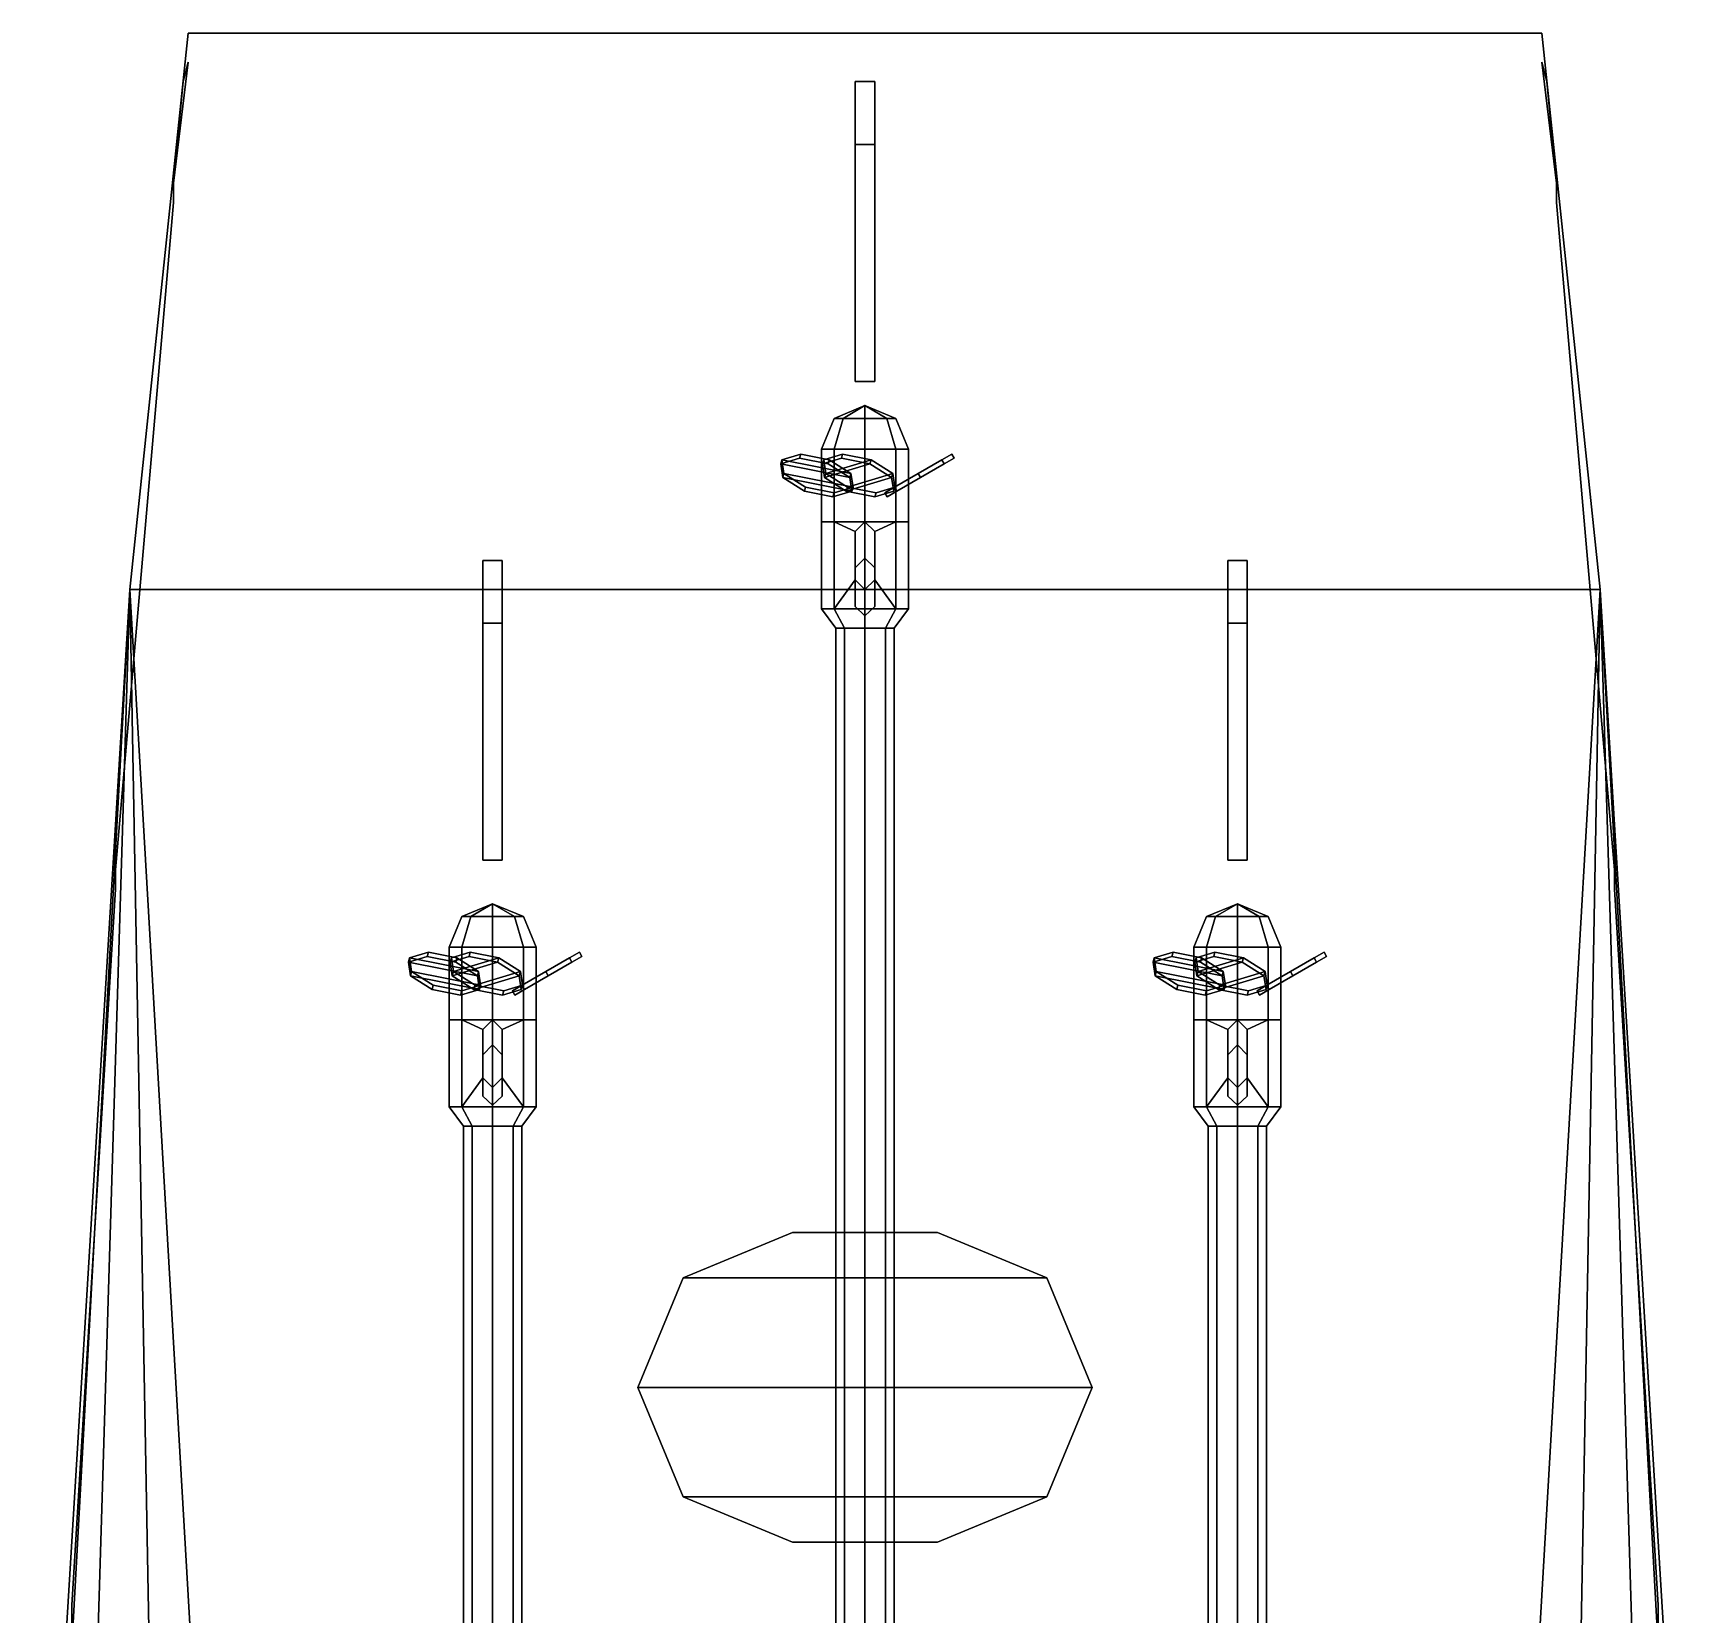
# Model space of a CAD drawing. Header units: millimetres. Extents: x -12 to 2, y -32 to 13.
# Drawn here: x -1.72 to 1.72, y 9.72 to 12.99 of the extents above; entities that cross this region are included whole.
import ezdxf

# ---------------------------------------------------------------- set-up
doc = ezdxf.new("R2010")
doc.units = ezdxf.units.MM
for name, color, linetype in [('prop', 1, 'Continuous'), ('railings', 6, 'Continuous'), ('underwater', 1, 'Continuous')]:
    doc.layers.add(name, color=color, linetype=linetype)

msp = doc.modelspace()

# ---------------------------------------------------------------- linework, layer by layer
for points in [[(-1.4, 12.99), (-1.52, 11.84), (-1.52, 11.84, 0.56), (-1.4, 12.99, 0.51)], [(-1.4, 12.99, 0.51), (-1.52, 11.84, 0.56), (1.52, 11.84, 0.56), (1.4, 12.99, 0.51)], [(-1.4, 12.99, 0.51), (1.4, 12.99, 0.51), (1.4, 12.99), (-1.4, 12.99)], [(1.4, 12.99, 0.51), (1.52, 11.84, 0.56), (1.52, 11.84), (1.4, 12.99)], [(0.02, 12.89, -0.36), (0.02, 12.89, -0.63), (-0.02, 12.89, -0.63), (-0.02, 12.89, -0.36)], [(-0.02, 12.89, -0.36), (-0.02, 12.89, -0.63), (-0.02, 12.76, -0.72), (-0.02, 12.76, -0.27)], [(-0.02, 12.76, -0.72), (-0.02, 12.89, -0.63), (0.02, 12.89, -0.63), (0.02, 12.76, -0.72)], [(0.02, 12.76, -0.27), (0.02, 12.89, -0.36), (-0.02, 12.89, -0.36), (-0.02, 12.76, -0.27)], [(0.02, 12.76, -0.72), (0.02, 12.89, -0.63), (0.02, 12.89, -0.36), (0.02, 12.76, -0.27)], [(-0.02, 12.76, -0.27), (-0.02, 12.76, -0.72), (-0.02, 12.27, -0.72), (-0.02, 12.27, -0.27)], [(-0.02, 12.27, -0.72), (-0.02, 12.76, -0.72), (0.02, 12.76, -0.72), (0.02, 12.27, -0.72)], [(0.02, 12.27, -0.72), (0.02, 12.76, -0.72), (0.02, 12.76, -0.27), (0.02, 12.27, -0.27)], [(-0.02, 12.27, -0.27), (-0.02, 12.27, -0.72), (0.02, 12.27, -0.72), (0.02, 12.27, -0.27)], [(-0.0636, 11.98, -0.4364), (-0.09, 11.98, -0.5), (-0.09, 11.8, -0.5), (-0.0636, 11.8, -0.4364)], [(-0.09, 11.98, -0.5), (-0.0636, 11.98, -0.5636), (-0.0636, 11.8, -0.5636), (-0.09, 11.8, -0.5)], [(-0.02, 11.96, -0.4183), (-0.0636, 11.98, -0.4364), (-0.0636, 11.8, -0.4364), (-0.02, 11.86, -0.4183)], [(-0.0636, 11.98, -0.5636), (0, 11.98, -0.59), (0, 11.8, -0.59), (-0.0636, 11.8, -0.5636)], [(0, 11.98, -0.41), (0, 11.98, -0.41), (-0.0636, 11.98, -0.4364), (-0.02, 11.96, -0.4183)], [(0, 11.98, -0.41), (-0.02, 11.96, -0.4183), (-0.02, 11.8846, -0.2785), (0, 11.9044, -0.2778)], [(0, 11.98, -0.59), (0.0636, 11.98, -0.5636), (0.0636, 11.8, -0.5636), (0, 11.8, -0.59)], [(0.02, 11.96, -0.4183), (0, 11.98, -0.41), (0, 11.9044, -0.2778), (0.02, 11.8846, -0.2785)], [(0.0636, 11.98, -0.4364), (0.0636, 11.98, -0.4364), (0, 11.98, -0.41), (0.02, 11.96, -0.4183)], [(0.0636, 11.98, -0.4364), (0.02, 11.96, -0.4183), (0.02, 11.86, -0.4183), (0.0636, 11.8, -0.4364)], [(0.09, 11.98, -0.5), (0.0636, 11.98, -0.4364), (0.0636, 11.8, -0.4364), (0.09, 11.8, -0.5)], [(0.0636, 11.98, -0.5636), (0.09, 11.98, -0.5), (0.09, 11.8, -0.5), (0.0636, 11.8, -0.5636)], [(-0.02, 11.96, -0.4183), (-0.02, 11.86, -0.4183), (-0.02, 11.84, -0.28), (-0.02, 11.8846, -0.2785)], [(0.02, 11.86, -0.4183), (0.02, 11.96, -0.4183), (0.02, 11.8846, -0.2785), (0.02, 11.84, -0.28)], [(-0.79, 11.9, -0.39), (-0.79, 11.9, -0.66), (-0.79, 11.77, -0.75), (-0.79, 11.77, -0.3)], [(-0.75, 11.9, -0.39), (-0.75, 11.9, -0.66), (-0.79, 11.9, -0.66), (-0.79, 11.9, -0.39)], [(-0.75, 11.77, -0.3), (-0.75, 11.9, -0.39), (-0.79, 11.9, -0.39), (-0.79, 11.77, -0.3)], [(-0.79, 11.77, -0.75), (-0.79, 11.9, -0.66), (-0.75, 11.9, -0.66), (-0.75, 11.77, -0.75)], [(-0.75, 11.77, -0.75), (-0.75, 11.9, -0.66), (-0.75, 11.9, -0.39), (-0.75, 11.77, -0.3)], [(0.79, 11.77, -0.3), (0.79, 11.9, -0.39), (0.75, 11.9, -0.39), (0.75, 11.77, -0.3)], [(0.75, 11.77, -0.75), (0.75, 11.9, -0.66), (0.79, 11.9, -0.66), (0.79, 11.77, -0.75)], [(0.79, 11.9, -0.39), (0.79, 11.9, -0.66), (0.75, 11.9, -0.66), (0.75, 11.9, -0.39)], [(0.75, 11.9, -0.39), (0.75, 11.9, -0.66), (0.75, 11.77, -0.75), (0.75, 11.77, -0.3)], [(0.79, 11.77, -0.75), (0.79, 11.9, -0.66), (0.79, 11.9, -0.39), (0.79, 11.77, -0.3)], [(-1.72, 8.56, 0.67), (1.72, 8.56, 0.67), (1.52, 11.84, 0.56), (-1.52, 11.84, 0.56)], [(-1.52, 11.84), (-1.72, 8.56), (-1.72, 8.56, 0.67), (-1.52, 11.84, 0.56)], [(0, 11.84, -0.41), (-0.02, 11.86, -0.4183), (-0.0636, 11.8, -0.4364), (0, 11.8, -0.41)], [(-0.02, 11.86, -0.4183), (0, 11.84, -0.41), (0, 11.7853, -0.2823), (-0.02, 11.8047, -0.2815)], [(-0.02, 11.86, -0.4183), (-0.02, 11.86, -0.4183), (-0.02, 11.8047, -0.2815), (-0.02, 11.84, -0.28)], [(0, 11.84, -0.41), (0.02, 11.86, -0.4183), (0.02, 11.8047, -0.2815), (0, 11.7853, -0.2823)], [(0.02, 11.86, -0.4183), (0, 11.84, -0.41), (0, 11.8, -0.41), (0.0636, 11.8, -0.4364)], [(0.02, 11.86, -0.4183), (0.02, 11.86, -0.4183), (0.02, 11.84, -0.28), (0.02, 11.8047, -0.2815)], [(1.52, 11.84, 0.56), (1.72, 8.56, 0.67), (1.72, 8.56), (1.52, 11.84)], [(-0.0636, 11.8, -0.4364), (-0.09, 11.8, -0.5), (-0.06, 11.76, -0.5), (-0.0424, 11.76, -0.4576)], [(-0.09, 11.8, -0.5), (-0.0636, 11.8, -0.5636), (-0.0424, 11.76, -0.5424), (-0.06, 11.76, -0.5)], [(0, 11.8, -0.41), (-0.0636, 11.8, -0.4364), (-0.0424, 11.76, -0.4576), (0, 11.76, -0.44)], [(-0.0636, 11.8, -0.5636), (0, 11.8, -0.59), (0, 11.76, -0.56), (-0.0424, 11.76, -0.5424)], [(0.0636, 11.8, -0.4364), (0, 11.8, -0.41), (0, 11.76, -0.44), (0.0424, 11.76, -0.4576)], [(0, 11.8, -0.59), (0.0636, 11.8, -0.5636), (0.0424, 11.76, -0.5424), (0, 11.76, -0.56)], [(0.09, 11.8, -0.5), (0.0636, 11.8, -0.4364), (0.0424, 11.76, -0.4576), (0.06, 11.76, -0.5)], [(0.0636, 11.8, -0.5636), (0.09, 11.8, -0.5), (0.06, 11.76, -0.5), (0.0424, 11.76, -0.5424)], [(-0.79, 11.28, -0.75), (-0.79, 11.77, -0.75), (-0.75, 11.77, -0.75), (-0.75, 11.28, -0.75)], [(-0.79, 11.77, -0.3), (-0.79, 11.77, -0.75), (-0.79, 11.28, -0.75), (-0.79, 11.28, -0.3)], [(-0.75, 11.28, -0.75), (-0.75, 11.77, -0.75), (-0.75, 11.77, -0.3), (-0.75, 11.28, -0.3)], [(0.75, 11.77, -0.3), (0.75, 11.77, -0.75), (0.75, 11.28, -0.75), (0.75, 11.28, -0.3)], [(0.75, 11.28, -0.75), (0.75, 11.77, -0.75), (0.79, 11.77, -0.75), (0.79, 11.28, -0.75)], [(0.79, 11.28, -0.75), (0.79, 11.77, -0.75), (0.79, 11.77, -0.3), (0.79, 11.28, -0.3)], [(-0.0424, 11.76, -0.4576), (-0.06, 11.76, -0.5), (-0.06, 8.91, -0.45), (-0.0424, 8.91, -0.4076)], [(-0.06, 11.76, -0.5), (-0.0424, 11.76, -0.5424), (-0.0424, 8.91, -0.4924), (-0.06, 8.91, -0.45)], [(0, 11.76, -0.44), (-0.0424, 11.76, -0.4576), (-0.0424, 8.91, -0.4076), (0, 8.91, -0.39)], [(-0.0424, 11.76, -0.5424), (0, 11.76, -0.56), (0, 8.91, -0.51), (-0.0424, 8.91, -0.4924)], [(0.0424, 11.76, -0.4576), (0, 11.76, -0.44), (0, 8.91, -0.39), (0.0424, 8.91, -0.4076)], [(0, 11.76, -0.56), (0.0424, 11.76, -0.5424), (0.0424, 8.91, -0.4924), (0, 8.91, -0.51)], [(0.06, 11.76, -0.5), (0.0424, 11.76, -0.4576), (0.0424, 8.91, -0.4076), (0.06, 8.91, -0.45)], [(0.0424, 11.76, -0.5424), (0.06, 11.76, -0.5), (0.06, 8.91, -0.45), (0.0424, 8.91, -0.4924)], [(-0.79, 11.28, -0.3), (-0.79, 11.28, -0.75), (-0.75, 11.28, -0.75), (-0.75, 11.28, -0.3)], [(0.75, 11.28, -0.3), (0.75, 11.28, -0.75), (0.79, 11.28, -0.75), (0.79, 11.28, -0.3)], [(-0.86, 10.95, -0.5), (-0.8336, 10.95, -0.5636), (-0.8336, 10.77, -0.5636), (-0.86, 10.77, -0.5)], [(-0.8336, 10.95, -0.4364), (-0.86, 10.95, -0.5), (-0.86, 10.77, -0.5), (-0.8336, 10.77, -0.4364)], [(-0.79, 10.93, -0.4183), (-0.8336, 10.95, -0.4364), (-0.8336, 10.77, -0.4364), (-0.79, 10.83, -0.4183)], [(-0.77, 10.95, -0.41), (-0.77, 10.95, -0.41), (-0.8336, 10.95, -0.4364), (-0.79, 10.93, -0.4183)], [(-0.8336, 10.95, -0.5636), (-0.77, 10.95, -0.59), (-0.77, 10.77, -0.59), (-0.8336, 10.77, -0.5636)], [(-0.77, 10.95, -0.41), (-0.79, 10.93, -0.4183), (-0.79, 10.8776, -0.3211), (-0.77, 10.8987, -0.3202)], [(-0.75, 10.93, -0.4183), (-0.77, 10.95, -0.41), (-0.77, 10.8987, -0.3202), (-0.75, 10.8776, -0.3211)], [(-0.7064, 10.95, -0.4364), (-0.7064, 10.95, -0.4364), (-0.77, 10.95, -0.41), (-0.75, 10.93, -0.4183)], [(-0.77, 10.95, -0.59), (-0.7064, 10.95, -0.5636), (-0.7064, 10.77, -0.5636), (-0.77, 10.77, -0.59)], [(-0.7064, 10.95, -0.4364), (-0.75, 10.93, -0.4183), (-0.75, 10.83, -0.4183), (-0.7064, 10.77, -0.4364)], [(-0.7064, 10.95, -0.5636), (-0.68, 10.95, -0.5), (-0.68, 10.77, -0.5), (-0.7064, 10.77, -0.5636)], [(-0.68, 10.95, -0.5), (-0.7064, 10.95, -0.4364), (-0.7064, 10.77, -0.4364), (-0.68, 10.77, -0.5)], [(0.68, 10.95, -0.5), (0.7064, 10.95, -0.5636), (0.7064, 10.77, -0.5636), (0.68, 10.77, -0.5)], [(0.7064, 10.95, -0.4364), (0.68, 10.95, -0.5), (0.68, 10.77, -0.5), (0.7064, 10.77, -0.4364)], [(0.75, 10.93, -0.4183), (0.7064, 10.95, -0.4364), (0.7064, 10.77, -0.4364), (0.75, 10.83, -0.4183)], [(0.77, 10.95, -0.41), (0.77, 10.95, -0.41), (0.7064, 10.95, -0.4364), (0.75, 10.93, -0.4183)], [(0.7064, 10.95, -0.5636), (0.77, 10.95, -0.59), (0.77, 10.77, -0.59), (0.7064, 10.77, -0.5636)], [(0.77, 10.95, -0.41), (0.75, 10.93, -0.4183), (0.75, 10.8776, -0.3211), (0.77, 10.8987, -0.3202)], [(0.79, 10.93, -0.4183), (0.77, 10.95, -0.41), (0.77, 10.8987, -0.3202), (0.79, 10.8776, -0.3211)], [(0.8336, 10.95, -0.4364), (0.8336, 10.95, -0.4364), (0.77, 10.95, -0.41), (0.79, 10.93, -0.4183)], [(0.77, 10.95, -0.59), (0.8336, 10.95, -0.5636), (0.8336, 10.77, -0.5636), (0.77, 10.77, -0.59)], [(0.8336, 10.95, -0.4364), (0.79, 10.93, -0.4183), (0.79, 10.83, -0.4183), (0.8336, 10.77, -0.4364)], [(0.8336, 10.95, -0.5636), (0.86, 10.95, -0.5), (0.86, 10.77, -0.5), (0.8336, 10.77, -0.5636)], [(0.86, 10.95, -0.5), (0.8336, 10.95, -0.4364), (0.8336, 10.77, -0.4364), (0.86, 10.77, -0.5)], [(-0.79, 10.93, -0.4183), (-0.79, 10.83, -0.4183), (-0.79, 10.7921, -0.3247), (-0.79, 10.8776, -0.3211)], [(-0.75, 10.83, -0.4183), (-0.75, 10.93, -0.4183), (-0.75, 10.8776, -0.3211), (-0.75, 10.7921, -0.3247)], [(0.75, 10.93, -0.4183), (0.75, 10.83, -0.4183), (0.75, 10.7921, -0.3247), (0.75, 10.8776, -0.3211)], [(0.79, 10.83, -0.4183), (0.79, 10.93, -0.4183), (0.79, 10.8776, -0.3211), (0.79, 10.7921, -0.3247)], [(-0.77, 10.81, -0.41), (-0.79, 10.83, -0.4183), (-0.8336, 10.77, -0.4364), (-0.77, 10.77, -0.41)], [(-0.79, 10.83, -0.4183), (-0.77, 10.81, -0.41), (-0.77, 10.7738, -0.3255), (-0.79, 10.7921, -0.3247)], [(-0.77, 10.81, -0.41), (-0.75, 10.83, -0.4183), (-0.75, 10.7921, -0.3247), (-0.77, 10.7738, -0.3255)], [(-0.75, 10.83, -0.4183), (-0.77, 10.81, -0.41), (-0.77, 10.77, -0.41), (-0.7064, 10.77, -0.4364)], [(0.77, 10.81, -0.41), (0.75, 10.83, -0.4183), (0.7064, 10.77, -0.4364), (0.77, 10.77, -0.41)], [(0.75, 10.83, -0.4183), (0.77, 10.81, -0.41), (0.77, 10.7738, -0.3255), (0.75, 10.7921, -0.3247)], [(0.77, 10.81, -0.41), (0.79, 10.83, -0.4183), (0.79, 10.7921, -0.3247), (0.77, 10.7738, -0.3255)], [(0.79, 10.83, -0.4183), (0.77, 10.81, -0.41), (0.77, 10.77, -0.41), (0.8336, 10.77, -0.4364)], [(-0.86, 10.77, -0.5), (-0.8336, 10.77, -0.5636), (-0.8124, 10.73, -0.5424), (-0.83, 10.73, -0.5)], [(-0.8336, 10.77, -0.4364), (-0.86, 10.77, -0.5), (-0.83, 10.73, -0.5), (-0.8124, 10.73, -0.4576)], [(-0.8336, 10.77, -0.5636), (-0.77, 10.77, -0.59), (-0.77, 10.73, -0.56), (-0.8124, 10.73, -0.5424)], [(-0.77, 10.77, -0.41), (-0.8336, 10.77, -0.4364), (-0.8124, 10.73, -0.4576), (-0.77, 10.73, -0.44)], [(-0.77, 10.77, -0.59), (-0.7064, 10.77, -0.5636), (-0.7276, 10.73, -0.5424), (-0.77, 10.73, -0.56)], [(-0.7064, 10.77, -0.4364), (-0.77, 10.77, -0.41), (-0.77, 10.73, -0.44), (-0.7276, 10.73, -0.4576)], [(-0.7064, 10.77, -0.5636), (-0.68, 10.77, -0.5), (-0.71, 10.73, -0.5), (-0.7276, 10.73, -0.5424)], [(-0.68, 10.77, -0.5), (-0.7064, 10.77, -0.4364), (-0.7276, 10.73, -0.4576), (-0.71, 10.73, -0.5)], [(0.68, 10.77, -0.5), (0.7064, 10.77, -0.5636), (0.7276, 10.73, -0.5424), (0.71, 10.73, -0.5)], [(0.7064, 10.77, -0.4364), (0.68, 10.77, -0.5), (0.71, 10.73, -0.5), (0.7276, 10.73, -0.4576)], [(0.7064, 10.77, -0.5636), (0.77, 10.77, -0.59), (0.77, 10.73, -0.56), (0.7276, 10.73, -0.5424)], [(0.77, 10.77, -0.41), (0.7064, 10.77, -0.4364), (0.7276, 10.73, -0.4576), (0.77, 10.73, -0.44)], [(0.77, 10.77, -0.59), (0.8336, 10.77, -0.5636), (0.8124, 10.73, -0.5424), (0.77, 10.73, -0.56)], [(0.8336, 10.77, -0.4364), (0.77, 10.77, -0.41), (0.77, 10.73, -0.44), (0.8124, 10.73, -0.4576)], [(0.8336, 10.77, -0.5636), (0.86, 10.77, -0.5), (0.83, 10.73, -0.5), (0.8124, 10.73, -0.5424)], [(0.86, 10.77, -0.5), (0.8336, 10.77, -0.4364), (0.8124, 10.73, -0.4576), (0.83, 10.73, -0.5)], [(-0.8124, 10.73, -0.4576), (-0.83, 10.73, -0.5), (-0.83, 8.91, -0.45), (-0.8124, 8.91, -0.4076)], [(-0.83, 10.73, -0.5), (-0.8124, 10.73, -0.5424), (-0.8124, 8.91, -0.4924), (-0.83, 8.91, -0.45)], [(-0.77, 10.73, -0.44), (-0.8124, 10.73, -0.4576), (-0.8124, 8.91, -0.4076), (-0.77, 8.91, -0.39)], [(-0.8124, 10.73, -0.5424), (-0.77, 10.73, -0.56), (-0.77, 8.91, -0.51), (-0.8124, 8.91, -0.4924)], [(-0.7276, 10.73, -0.4576), (-0.77, 10.73, -0.44), (-0.77, 8.91, -0.39), (-0.7276, 8.91, -0.4076)], [(-0.77, 10.73, -0.56), (-0.7276, 10.73, -0.5424), (-0.7276, 8.91, -0.4924), (-0.77, 8.91, -0.51)], [(-0.71, 10.73, -0.5), (-0.7276, 10.73, -0.4576), (-0.7276, 8.91, -0.4076), (-0.71, 8.91, -0.45)], [(-0.7276, 10.73, -0.5424), (-0.71, 10.73, -0.5), (-0.71, 8.91, -0.45), (-0.7276, 8.91, -0.4924)], [(0.7276, 10.73, -0.4576), (0.71, 10.73, -0.5), (0.71, 8.91, -0.45), (0.7276, 8.91, -0.4076)], [(0.71, 10.73, -0.5), (0.7276, 10.73, -0.5424), (0.7276, 8.91, -0.4924), (0.71, 8.91, -0.45)], [(0.77, 10.73, -0.44), (0.7276, 10.73, -0.4576), (0.7276, 8.91, -0.4076), (0.77, 8.91, -0.39)], [(0.7276, 10.73, -0.5424), (0.77, 10.73, -0.56), (0.77, 8.91, -0.51), (0.7276, 8.91, -0.4924)], [(0.8124, 10.73, -0.4576), (0.77, 10.73, -0.44), (0.77, 8.91, -0.39), (0.8124, 8.91, -0.4076)], [(0.77, 10.73, -0.56), (0.8124, 10.73, -0.5424), (0.8124, 8.91, -0.4924), (0.77, 8.91, -0.51)], [(0.83, 10.73, -0.5), (0.8124, 10.73, -0.4576), (0.8124, 8.91, -0.4076), (0.83, 8.91, -0.45)], [(0.8124, 10.73, -0.5424), (0.83, 10.73, -0.5), (0.83, 8.91, -0.45), (0.8124, 8.91, -0.4924)], [(-0.3763, 10.4163, 0.7), (0.3763, 10.4163, 0.7), (0.15, 10.51, 0.7), (-0.15, 10.51, 0.7)], [(-0.3763, 10.4163, 0.7), (-0.15, 10.51, 0.7), (-0.15, 10.51, 0.6), (-0.3763, 10.4163, 0.6)], [(-0.15, 10.51, 0.7), (0.15, 10.51, 0.7), (0.15, 10.51, 0.6), (-0.15, 10.51, 0.6)], [(0.15, 10.51, 0.7), (0.3763, 10.4163, 0.7), (0.3763, 10.4163, 0.6), (0.15, 10.51, 0.6)], [(-0.47, 10.19, 0.7), (0.47, 10.19, 0.7), (0.3763, 10.4163, 0.7), (-0.3763, 10.4163, 0.7)], [(-0.47, 10.19, 0.7), (-0.3763, 10.4163, 0.7), (-0.3763, 10.4163, 0.6), (-0.47, 10.19, 0.6)], [(0.3763, 10.4163, 0.7), (0.47, 10.19, 0.7), (0.47, 10.19, 0.6), (0.3763, 10.4163, 0.6)], [(-0.3763, 9.9637, 0.7), (0.3763, 9.9637, 0.7), (0.47, 10.19, 0.7), (-0.47, 10.19, 0.7)], [(-0.3763, 9.9637, 0.7), (-0.47, 10.19, 0.7), (-0.47, 10.19, 0.6), (-0.3763, 9.9637, 0.6)], [(0.47, 10.19, 0.7), (0.3763, 9.9637, 0.7), (0.3763, 9.9637, 0.6), (0.47, 10.19, 0.6)], [(-0.15, 9.87, 0.7), (0.15, 9.87, 0.7), (0.3763, 9.9637, 0.7), (-0.3763, 9.9637, 0.7)], [(-0.15, 9.87, 0.7), (-0.3763, 9.9637, 0.7), (-0.3763, 9.9637, 0.6), (-0.15, 9.87, 0.6)], [(0.3763, 9.9637, 0.7), (0.15, 9.87, 0.7), (0.15, 9.87, 0.6), (0.3763, 9.9637, 0.6)], [(0.15, 9.87, 0.7), (-0.15, 9.87, 0.7), (-0.15, 9.87, 0.6), (0.15, 9.87, 0.6)]]:
    msp.add_3dface(points)
at = {"layer": 'prop'}
for points in [[(0, 12.22, -0.5), (-0.045, 12.1936, -0.545), (-0.0636, 12.1936, -0.5), (0, 12.22, -0.5)], [(0, 12.22, -0.5), (-0.0636, 12.1936, -0.5), (-0.045, 12.1936, -0.455), (0, 12.22, -0.5)], [(0, 12.22, -0.5), (0, 12.1936, -0.5636), (-0.045, 12.1936, -0.545), (0, 12.22, -0.5)], [(0, 12.22, -0.5), (-0.045, 12.1936, -0.455), (0, 12.1936, -0.4364), (0, 12.22, -0.5)], [(0, 12.22, -0.5), (0.045, 12.1936, -0.545), (0, 12.1936, -0.5636), (0, 12.22, -0.5)], [(0, 12.22, -0.5), (0.0636, 12.1936, -0.5), (0.045, 12.1936, -0.545), (0, 12.22, -0.5)], [(0, 12.22, -0.5), (0.045, 12.1936, -0.455), (0.0636, 12.1936, -0.5), (0, 12.22, -0.5)], [(0, 12.22, -0.5), (0, 12.1936, -0.4364), (0.045, 12.1936, -0.455), (0, 12.22, -0.5)], [(-0.045, 12.1936, -0.545), (-0.0636, 12.13, -0.5636), (-0.09, 12.13, -0.5), (-0.0636, 12.1936, -0.5)], [(-0.0636, 12.1936, -0.5), (-0.09, 12.13, -0.5), (-0.0636, 12.13, -0.4364), (-0.045, 12.1936, -0.455)], [(0, 12.1936, -0.5636), (0, 12.13, -0.59), (-0.0636, 12.13, -0.5636), (-0.045, 12.1936, -0.545)], [(-0.045, 12.1936, -0.455), (-0.0636, 12.13, -0.4364), (0, 12.13, -0.41), (0, 12.1936, -0.4364)], [(0.045, 12.1936, -0.545), (0.0636, 12.13, -0.5636), (0, 12.13, -0.59), (0, 12.1936, -0.5636)], [(0, 12.1936, -0.4364), (0, 12.13, -0.41), (0.0636, 12.13, -0.4364), (0.045, 12.1936, -0.455)], [(0.0636, 12.1936, -0.5), (0.09, 12.13, -0.5), (0.0636, 12.13, -0.5636), (0.045, 12.1936, -0.545)], [(0.045, 12.1936, -0.455), (0.0636, 12.13, -0.4364), (0.09, 12.13, -0.5), (0.0636, 12.1936, -0.5)], [(-0.1329, 12.12, -0.3697), (-0.1718, 12.1083, -0.4156), (-0.1743, 12.0996, -0.4113), (-0.1354, 12.1113, -0.3654)], [(-0.1743, 12.0996, -0.4113), (-0.0315, 12.0713, -0.3854), (-0.0763, 12.0996, -0.3547), (-0.1354, 12.1113, -0.3654)], [(-0.029, 12.08, -0.3897), (-0.1718, 12.1083, -0.4156), (-0.1329, 12.12, -0.3697), (-0.0738, 12.1083, -0.359)], [(-0.0738, 12.1083, -0.359), (-0.1329, 12.12, -0.3697), (-0.1354, 12.1113, -0.3654), (-0.0763, 12.0996, -0.3547)], [(-0.09, 12.13, -0.5), (-0.0636, 12.13, -0.5636), (-0.0636, 11.98, -0.5636), (-0.09, 11.98, -0.5)], [(-0.0636, 12.13, -0.4364), (-0.09, 12.13, -0.5), (-0.09, 11.98, -0.5), (-0.0636, 11.98, -0.4364)], [(-0.0852, 12.1083, -0.6344), (-0.0463, 12.12, -0.6803), (-0.0488, 12.1113, -0.6846), (-0.0877, 12.0996, -0.6387)], [(0.0103, 12.0996, -0.6953), (-0.0835, 12.0713, -0.5846), (-0.0877, 12.0996, -0.6387), (-0.0488, 12.1113, -0.6846)], [(-0.081, 12.08, -0.5803), (0.0128, 12.1083, -0.691), (-0.0463, 12.12, -0.6803), (-0.0852, 12.1083, -0.6344)], [(-0.0636, 12.13, -0.5636), (0, 12.13, -0.59), (0, 11.98, -0.59), (-0.0636, 11.98, -0.5636)], [(0, 12.13, -0.41), (-0.0636, 12.13, -0.4364), (-0.0636, 11.98, -0.4364), (0, 11.98, -0.41)], [(-0.0463, 12.12, -0.6803), (0.0128, 12.1083, -0.691), (0.0103, 12.0996, -0.6953), (-0.0488, 12.1113, -0.6846)], [(0, 12.13, -0.59), (0.0636, 12.13, -0.5636), (0.0636, 11.98, -0.5636), (0, 11.98, -0.59)], [(0.0636, 12.13, -0.4364), (0, 12.13, -0.41), (0, 11.98, -0.41), (0.0636, 11.98, -0.4364)], [(0.0636, 12.13, -0.5636), (0.09, 12.13, -0.5), (0.09, 11.98, -0.5), (0.0636, 11.98, -0.5636)], [(0.09, 12.13, -0.5), (0.0636, 12.13, -0.4364), (0.0636, 11.98, -0.4364), (0.09, 11.98, -0.5)], [(0.11, 12.08, -0.53), (0.159, 12.1083, -0.3934), (0.1793, 12.12, -0.45), (0.159, 12.1083, -0.5066)], [(0.164, 12.0996, -0.3934), (0.115, 12.0713, -0.53), (0.164, 12.0996, -0.5066), (0.1843, 12.1113, -0.45)], [(0.159, 12.1083, -0.5066), (0.1793, 12.12, -0.45), (0.1843, 12.1113, -0.45), (0.164, 12.0996, -0.5066)], [(0.1793, 12.12, -0.45), (0.159, 12.1083, -0.3934), (0.164, 12.0996, -0.3934), (0.1843, 12.1113, -0.45)], [(-0.1718, 12.1083, -0.4156), (-0.1676, 12.08, -0.4697), (-0.1701, 12.0713, -0.4654), (-0.1743, 12.0996, -0.4113)], [(-0.1701, 12.0713, -0.4654), (-0.0273, 12.0431, -0.4395), (-0.0315, 12.0713, -0.3854), (-0.1743, 12.0996, -0.4113)], [(-0.0248, 12.0517, -0.4439), (-0.1676, 12.08, -0.4697), (-0.1718, 12.1083, -0.4156), (-0.029, 12.08, -0.3897)], [(-0.1676, 12.08, -0.4697), (-0.1228, 12.0517, -0.5004), (-0.1253, 12.0431, -0.4961), (-0.1701, 12.0713, -0.4654)], [(-0.0637, 12.04, -0.4897), (-0.1228, 12.0517, -0.5004), (-0.1676, 12.08, -0.4697), (-0.0248, 12.0517, -0.4439)], [(-0.081, 12.08, -0.5803), (-0.0852, 12.1083, -0.6344), (-0.0877, 12.0996, -0.6387), (-0.0835, 12.0713, -0.5846)], [(0.0551, 12.0713, -0.6646), (-0.0387, 12.0431, -0.5539), (-0.0835, 12.0713, -0.5846), (0.0103, 12.0996, -0.6953)], [(-0.0362, 12.0517, -0.5496), (-0.081, 12.08, -0.5803), (-0.0835, 12.0713, -0.5846), (-0.0387, 12.0431, -0.5539)], [(-0.0362, 12.0517, -0.5496), (0.0576, 12.08, -0.6603), (0.0128, 12.1083, -0.691), (-0.081, 12.08, -0.5803)], [(-0.029, 12.08, -0.3897), (-0.0738, 12.1083, -0.359), (-0.0763, 12.0996, -0.3547), (-0.0315, 12.0713, -0.3854)], [(0.0229, 12.04, -0.5603), (0.0618, 12.0517, -0.6061), (0.0576, 12.08, -0.6603), (-0.0362, 12.0517, -0.5496)], [(-0.0248, 12.0517, -0.4439), (-0.029, 12.08, -0.3897), (-0.0315, 12.0713, -0.3854), (-0.0273, 12.0431, -0.4395)], [(0.0128, 12.1083, -0.691), (0.0576, 12.08, -0.6603), (0.0551, 12.0713, -0.6646), (0.0103, 12.0996, -0.6953)], [(0.0407, 12.04, -0.45), (0.061, 12.0517, -0.3934), (0.11, 12.08, -0.37), (0.061, 12.0517, -0.5066)], [(0.0576, 12.08, -0.6603), (0.0618, 12.0517, -0.6061), (0.0593, 12.0431, -0.6105), (0.0551, 12.0713, -0.6646)], [(0.061, 12.0517, -0.5066), (0.11, 12.08, -0.37), (0.159, 12.1083, -0.3934), (0.11, 12.08, -0.53)], [(0.061, 12.0517, -0.5066), (0.11, 12.08, -0.53), (0.115, 12.0713, -0.53), (0.066, 12.0431, -0.5066)], [(0.11, 12.08, -0.37), (0.061, 12.0517, -0.3934), (0.066, 12.0431, -0.3934), (0.115, 12.0713, -0.37)], [(0.115, 12.0713, -0.37), (0.066, 12.0431, -0.5066), (0.115, 12.0713, -0.53), (0.164, 12.0996, -0.3934)], [(0.11, 12.08, -0.53), (0.159, 12.1083, -0.5066), (0.164, 12.0996, -0.5066), (0.115, 12.0713, -0.53)], [(0.159, 12.1083, -0.3934), (0.11, 12.08, -0.37), (0.115, 12.0713, -0.37), (0.164, 12.0996, -0.3934)], [(-0.1253, 12.0431, -0.4961), (-0.0662, 12.0313, -0.4854), (-0.0273, 12.0431, -0.4395), (-0.1701, 12.0713, -0.4654)], [(-0.1228, 12.0517, -0.5004), (-0.0637, 12.04, -0.4897), (-0.0662, 12.0313, -0.4854), (-0.1253, 12.0431, -0.4961)], [(-0.0637, 12.04, -0.4897), (-0.0248, 12.0517, -0.4439), (-0.0273, 12.0431, -0.4395), (-0.0662, 12.0313, -0.4854)], [(0.0593, 12.0431, -0.6105), (0.0204, 12.0313, -0.5646), (-0.0387, 12.0431, -0.5539), (0.0551, 12.0713, -0.6646)], [(0.0229, 12.04, -0.5603), (-0.0362, 12.0517, -0.5496), (-0.0387, 12.0431, -0.5539), (0.0204, 12.0313, -0.5646)], [(0.0618, 12.0517, -0.6061), (0.0229, 12.04, -0.5603), (0.0204, 12.0313, -0.5646), (0.0593, 12.0431, -0.6105)], [(0.0407, 12.04, -0.45), (0.061, 12.0517, -0.5066), (0.066, 12.0431, -0.5066), (0.0457, 12.0313, -0.45)], [(0.061, 12.0517, -0.3934), (0.0407, 12.04, -0.45), (0.0457, 12.0313, -0.45), (0.066, 12.0431, -0.3934)], [(0.066, 12.0431, -0.3934), (0.0457, 12.0313, -0.45), (0.066, 12.0431, -0.5066), (0.115, 12.0713, -0.37)], [(-0.77, 11.19, -0.5), (-0.815, 11.1636, -0.545), (-0.8336, 11.1636, -0.5), (-0.77, 11.19, -0.5)], [(-0.77, 11.19, -0.5), (-0.8336, 11.1636, -0.5), (-0.815, 11.1636, -0.455), (-0.77, 11.19, -0.5)], [(-0.77, 11.19, -0.5), (-0.77, 11.1636, -0.5636), (-0.815, 11.1636, -0.545), (-0.77, 11.19, -0.5)], [(-0.77, 11.19, -0.5), (-0.815, 11.1636, -0.455), (-0.77, 11.1636, -0.4364), (-0.77, 11.19, -0.5)], [(-0.77, 11.19, -0.5), (-0.725, 11.1636, -0.545), (-0.77, 11.1636, -0.5636), (-0.77, 11.19, -0.5)], [(-0.77, 11.19, -0.5), (-0.7064, 11.1636, -0.5), (-0.725, 11.1636, -0.545), (-0.77, 11.19, -0.5)], [(-0.77, 11.19, -0.5), (-0.725, 11.1636, -0.455), (-0.7064, 11.1636, -0.5), (-0.77, 11.19, -0.5)], [(-0.77, 11.19, -0.5), (-0.77, 11.1636, -0.4364), (-0.725, 11.1636, -0.455), (-0.77, 11.19, -0.5)], [(0.77, 11.19, -0.5), (0.7064, 11.1636, -0.5), (0.725, 11.1636, -0.455), (0.77, 11.19, -0.5)], [(0.77, 11.19, -0.5), (0.725, 11.1636, -0.545), (0.7064, 11.1636, -0.5), (0.77, 11.19, -0.5)], [(0.77, 11.19, -0.5), (0.725, 11.1636, -0.455), (0.77, 11.1636, -0.4364), (0.77, 11.19, -0.5)], [(0.77, 11.19, -0.5), (0.77, 11.1636, -0.5636), (0.725, 11.1636, -0.545), (0.77, 11.19, -0.5)], [(0.77, 11.19, -0.5), (0.77, 11.1636, -0.4364), (0.815, 11.1636, -0.455), (0.77, 11.19, -0.5)], [(0.77, 11.19, -0.5), (0.815, 11.1636, -0.455), (0.8336, 11.1636, -0.5), (0.77, 11.19, -0.5)], [(0.77, 11.19, -0.5), (0.8336, 11.1636, -0.5), (0.815, 11.1636, -0.545), (0.77, 11.19, -0.5)], [(0.77, 11.19, -0.5), (0.815, 11.1636, -0.545), (0.77, 11.1636, -0.5636), (0.77, 11.19, -0.5)], [(-0.815, 11.1636, -0.545), (-0.8336, 11.1, -0.5636), (-0.86, 11.1, -0.5), (-0.8336, 11.1636, -0.5)], [(-0.8336, 11.1636, -0.5), (-0.86, 11.1, -0.5), (-0.8336, 11.1, -0.4364), (-0.815, 11.1636, -0.455)], [(-0.77, 11.1636, -0.5636), (-0.77, 11.1, -0.59), (-0.8336, 11.1, -0.5636), (-0.815, 11.1636, -0.545)], [(-0.815, 11.1636, -0.455), (-0.8336, 11.1, -0.4364), (-0.77, 11.1, -0.41), (-0.77, 11.1636, -0.4364)], [(-0.725, 11.1636, -0.545), (-0.7064, 11.1, -0.5636), (-0.77, 11.1, -0.59), (-0.77, 11.1636, -0.5636)], [(-0.77, 11.1636, -0.4364), (-0.77, 11.1, -0.41), (-0.7064, 11.1, -0.4364), (-0.725, 11.1636, -0.455)], [(-0.7064, 11.1636, -0.5), (-0.68, 11.1, -0.5), (-0.7064, 11.1, -0.5636), (-0.725, 11.1636, -0.545)], [(-0.725, 11.1636, -0.455), (-0.7064, 11.1, -0.4364), (-0.68, 11.1, -0.5), (-0.7064, 11.1636, -0.5)], [(0.7064, 11.1636, -0.5), (0.68, 11.1, -0.5), (0.7064, 11.1, -0.4364), (0.725, 11.1636, -0.455)], [(0.725, 11.1636, -0.545), (0.7064, 11.1, -0.5636), (0.68, 11.1, -0.5), (0.7064, 11.1636, -0.5)], [(0.725, 11.1636, -0.455), (0.7064, 11.1, -0.4364), (0.77, 11.1, -0.41), (0.77, 11.1636, -0.4364)], [(0.77, 11.1636, -0.5636), (0.77, 11.1, -0.59), (0.7064, 11.1, -0.5636), (0.725, 11.1636, -0.545)], [(0.77, 11.1636, -0.4364), (0.77, 11.1, -0.41), (0.8336, 11.1, -0.4364), (0.815, 11.1636, -0.455)], [(0.815, 11.1636, -0.545), (0.8336, 11.1, -0.5636), (0.77, 11.1, -0.59), (0.77, 11.1636, -0.5636)], [(0.815, 11.1636, -0.455), (0.8336, 11.1, -0.4364), (0.86, 11.1, -0.5), (0.8336, 11.1636, -0.5)], [(0.8336, 11.1636, -0.5), (0.86, 11.1, -0.5), (0.8336, 11.1, -0.5636), (0.815, 11.1636, -0.545)], [(-0.9029, 11.09, -0.3697), (-0.9418, 11.0783, -0.4156), (-0.9443, 11.0696, -0.4113), (-0.9054, 11.0813, -0.3654)], [(-0.9443, 11.0696, -0.4113), (-0.8015, 11.0413, -0.3854), (-0.8463, 11.0696, -0.3547), (-0.9054, 11.0813, -0.3654)], [(-0.9418, 11.0783, -0.4156), (-0.9376, 11.05, -0.4697), (-0.9401, 11.0413, -0.4654), (-0.9443, 11.0696, -0.4113)], [(-0.799, 11.05, -0.3897), (-0.9418, 11.0783, -0.4156), (-0.9029, 11.09, -0.3697), (-0.8438, 11.0783, -0.359)], [(-0.7948, 11.0217, -0.4439), (-0.9376, 11.05, -0.4697), (-0.9418, 11.0783, -0.4156), (-0.799, 11.05, -0.3897)], [(-0.8438, 11.0783, -0.359), (-0.9029, 11.09, -0.3697), (-0.9054, 11.0813, -0.3654), (-0.8463, 11.0696, -0.3547)], [(-0.86, 11.1, -0.5), (-0.8336, 11.1, -0.5636), (-0.8336, 10.95, -0.5636), (-0.86, 10.95, -0.5)], [(-0.8336, 11.1, -0.4364), (-0.86, 11.1, -0.5), (-0.86, 10.95, -0.5), (-0.8336, 10.95, -0.4364)], [(-0.8552, 11.0783, -0.6344), (-0.8163, 11.09, -0.6803), (-0.8188, 11.0813, -0.6846), (-0.8577, 11.0696, -0.6387)], [(-0.7597, 11.0696, -0.6953), (-0.8535, 11.0413, -0.5846), (-0.8577, 11.0696, -0.6387), (-0.8188, 11.0813, -0.6846)], [(-0.851, 11.05, -0.5803), (-0.8552, 11.0783, -0.6344), (-0.8577, 11.0696, -0.6387), (-0.8535, 11.0413, -0.5846)], [(-0.851, 11.05, -0.5803), (-0.7572, 11.0783, -0.691), (-0.8163, 11.09, -0.6803), (-0.8552, 11.0783, -0.6344)], [(-0.8062, 11.0217, -0.5496), (-0.7124, 11.05, -0.6603), (-0.7572, 11.0783, -0.691), (-0.851, 11.05, -0.5803)], [(-0.799, 11.05, -0.3897), (-0.8438, 11.0783, -0.359), (-0.8463, 11.0696, -0.3547), (-0.8015, 11.0413, -0.3854)], [(-0.8336, 11.1, -0.5636), (-0.77, 11.1, -0.59), (-0.77, 10.95, -0.59), (-0.8336, 10.95, -0.5636)], [(-0.77, 11.1, -0.41), (-0.8336, 11.1, -0.4364), (-0.8336, 10.95, -0.4364), (-0.77, 10.95, -0.41)], [(-0.8163, 11.09, -0.6803), (-0.7572, 11.0783, -0.691), (-0.7597, 11.0696, -0.6953), (-0.8188, 11.0813, -0.6846)], [(-0.77, 11.1, -0.59), (-0.7064, 11.1, -0.5636), (-0.7064, 10.95, -0.5636), (-0.77, 10.95, -0.59)], [(-0.7064, 11.1, -0.4364), (-0.77, 11.1, -0.41), (-0.77, 10.95, -0.41), (-0.7064, 10.95, -0.4364)], [(-0.7572, 11.0783, -0.691), (-0.7124, 11.05, -0.6603), (-0.7149, 11.0413, -0.6646), (-0.7597, 11.0696, -0.6953)], [(-0.709, 11.0217, -0.5066), (-0.66, 11.05, -0.37), (-0.611, 11.0783, -0.3934), (-0.66, 11.05, -0.53)], [(-0.7064, 11.1, -0.5636), (-0.68, 11.1, -0.5), (-0.68, 10.95, -0.5), (-0.7064, 10.95, -0.5636)], [(-0.68, 11.1, -0.5), (-0.7064, 11.1, -0.4364), (-0.7064, 10.95, -0.4364), (-0.68, 10.95, -0.5)], [(-0.66, 11.05, -0.53), (-0.611, 11.0783, -0.3934), (-0.5907, 11.09, -0.45), (-0.611, 11.0783, -0.5066)], [(-0.66, 11.05, -0.53), (-0.611, 11.0783, -0.5066), (-0.606, 11.0696, -0.5066), (-0.655, 11.0413, -0.53)], [(-0.611, 11.0783, -0.3934), (-0.66, 11.05, -0.37), (-0.655, 11.0413, -0.37), (-0.606, 11.0696, -0.3934)], [(-0.606, 11.0696, -0.3934), (-0.655, 11.0413, -0.53), (-0.606, 11.0696, -0.5066), (-0.5857, 11.0813, -0.45)], [(-0.611, 11.0783, -0.5066), (-0.5907, 11.09, -0.45), (-0.5857, 11.0813, -0.45), (-0.606, 11.0696, -0.5066)], [(-0.5907, 11.09, -0.45), (-0.611, 11.0783, -0.3934), (-0.606, 11.0696, -0.3934), (-0.5857, 11.0813, -0.45)], [(0.6371, 11.09, -0.3697), (0.5982, 11.0783, -0.4156), (0.5957, 11.0696, -0.4113), (0.6346, 11.0813, -0.3654)], [(0.5957, 11.0696, -0.4113), (0.7385, 11.0413, -0.3854), (0.6937, 11.0696, -0.3547), (0.6346, 11.0813, -0.3654)], [(0.5982, 11.0783, -0.4156), (0.6024, 11.05, -0.4697), (0.5999, 11.0413, -0.4654), (0.5957, 11.0696, -0.4113)], [(0.741, 11.05, -0.3897), (0.5982, 11.0783, -0.4156), (0.6371, 11.09, -0.3697), (0.6962, 11.0783, -0.359)], [(0.7452, 11.0217, -0.4439), (0.6024, 11.05, -0.4697), (0.5982, 11.0783, -0.4156), (0.741, 11.05, -0.3897)], [(0.6962, 11.0783, -0.359), (0.6371, 11.09, -0.3697), (0.6346, 11.0813, -0.3654), (0.6937, 11.0696, -0.3547)], [(0.7064, 11.1, -0.4364), (0.68, 11.1, -0.5), (0.68, 10.95, -0.5), (0.7064, 10.95, -0.4364)], [(0.68, 11.1, -0.5), (0.7064, 11.1, -0.5636), (0.7064, 10.95, -0.5636), (0.68, 10.95, -0.5)], [(0.6848, 11.0783, -0.6344), (0.7237, 11.09, -0.6803), (0.7212, 11.0813, -0.6846), (0.6823, 11.0696, -0.6387)], [(0.7803, 11.0696, -0.6953), (0.6865, 11.0413, -0.5846), (0.6823, 11.0696, -0.6387), (0.7212, 11.0813, -0.6846)], [(0.689, 11.05, -0.5803), (0.6848, 11.0783, -0.6344), (0.6823, 11.0696, -0.6387), (0.6865, 11.0413, -0.5846)], [(0.689, 11.05, -0.5803), (0.7828, 11.0783, -0.691), (0.7237, 11.09, -0.6803), (0.6848, 11.0783, -0.6344)], [(0.7338, 11.0217, -0.5496), (0.8276, 11.05, -0.6603), (0.7828, 11.0783, -0.691), (0.689, 11.05, -0.5803)], [(0.741, 11.05, -0.3897), (0.6962, 11.0783, -0.359), (0.6937, 11.0696, -0.3547), (0.7385, 11.0413, -0.3854)], [(0.77, 11.1, -0.41), (0.7064, 11.1, -0.4364), (0.7064, 10.95, -0.4364), (0.77, 10.95, -0.41)], [(0.7064, 11.1, -0.5636), (0.77, 11.1, -0.59), (0.77, 10.95, -0.59), (0.7064, 10.95, -0.5636)], [(0.7237, 11.09, -0.6803), (0.7828, 11.0783, -0.691), (0.7803, 11.0696, -0.6953), (0.7212, 11.0813, -0.6846)], [(0.8336, 11.1, -0.4364), (0.77, 11.1, -0.41), (0.77, 10.95, -0.41), (0.8336, 10.95, -0.4364)], [(0.77, 11.1, -0.59), (0.8336, 11.1, -0.5636), (0.8336, 10.95, -0.5636), (0.77, 10.95, -0.59)], [(0.7828, 11.0783, -0.691), (0.8276, 11.05, -0.6603), (0.8251, 11.0413, -0.6646), (0.7803, 11.0696, -0.6953)], [(0.831, 11.0217, -0.5066), (0.88, 11.05, -0.37), (0.929, 11.0783, -0.3934), (0.88, 11.05, -0.53)], [(0.86, 11.1, -0.5), (0.8336, 11.1, -0.4364), (0.8336, 10.95, -0.4364), (0.86, 10.95, -0.5)], [(0.8336, 11.1, -0.5636), (0.86, 11.1, -0.5), (0.86, 10.95, -0.5), (0.8336, 10.95, -0.5636)], [(0.88, 11.05, -0.53), (0.929, 11.0783, -0.3934), (0.9493, 11.09, -0.45), (0.929, 11.0783, -0.5066)], [(0.929, 11.0783, -0.3934), (0.88, 11.05, -0.37), (0.885, 11.0413, -0.37), (0.934, 11.0696, -0.3934)], [(0.88, 11.05, -0.53), (0.929, 11.0783, -0.5066), (0.934, 11.0696, -0.5066), (0.885, 11.0413, -0.53)], [(0.934, 11.0696, -0.3934), (0.885, 11.0413, -0.53), (0.934, 11.0696, -0.5066), (0.9543, 11.0813, -0.45)], [(0.9493, 11.09, -0.45), (0.929, 11.0783, -0.3934), (0.934, 11.0696, -0.3934), (0.9543, 11.0813, -0.45)], [(0.929, 11.0783, -0.5066), (0.9493, 11.09, -0.45), (0.9543, 11.0813, -0.45), (0.934, 11.0696, -0.5066)], [(-0.9401, 11.0413, -0.4654), (-0.7973, 11.0131, -0.4395), (-0.8015, 11.0413, -0.3854), (-0.9443, 11.0696, -0.4113)], [(-0.9376, 11.05, -0.4697), (-0.8928, 11.0217, -0.5004), (-0.8953, 11.0131, -0.4961), (-0.9401, 11.0413, -0.4654)], [(-0.8337, 11.01, -0.4897), (-0.8928, 11.0217, -0.5004), (-0.9376, 11.05, -0.4697), (-0.7948, 11.0217, -0.4439)], [(-0.7149, 11.0413, -0.6646), (-0.8087, 11.0131, -0.5539), (-0.8535, 11.0413, -0.5846), (-0.7597, 11.0696, -0.6953)], [(-0.8062, 11.0217, -0.5496), (-0.851, 11.05, -0.5803), (-0.8535, 11.0413, -0.5846), (-0.8087, 11.0131, -0.5539)], [(-0.7471, 11.01, -0.5603), (-0.7082, 11.0217, -0.6061), (-0.7124, 11.05, -0.6603), (-0.8062, 11.0217, -0.5496)], [(-0.7948, 11.0217, -0.4439), (-0.799, 11.05, -0.3897), (-0.8015, 11.0413, -0.3854), (-0.7973, 11.0131, -0.4395)], [(-0.7293, 11.01, -0.45), (-0.709, 11.0217, -0.3934), (-0.66, 11.05, -0.37), (-0.709, 11.0217, -0.5066)], [(-0.7124, 11.05, -0.6603), (-0.7082, 11.0217, -0.6061), (-0.7107, 11.0131, -0.6105), (-0.7149, 11.0413, -0.6646)], [(-0.709, 11.0217, -0.5066), (-0.66, 11.05, -0.53), (-0.655, 11.0413, -0.53), (-0.704, 11.0131, -0.5066)], [(-0.66, 11.05, -0.37), (-0.709, 11.0217, -0.3934), (-0.704, 11.0131, -0.3934), (-0.655, 11.0413, -0.37)], [(-0.655, 11.0413, -0.37), (-0.704, 11.0131, -0.5066), (-0.655, 11.0413, -0.53), (-0.606, 11.0696, -0.3934)], [(0.5999, 11.0413, -0.4654), (0.7427, 11.0131, -0.4395), (0.7385, 11.0413, -0.3854), (0.5957, 11.0696, -0.4113)], [(0.6024, 11.05, -0.4697), (0.6472, 11.0217, -0.5004), (0.6447, 11.0131, -0.4961), (0.5999, 11.0413, -0.4654)], [(0.7063, 11.01, -0.4897), (0.6472, 11.0217, -0.5004), (0.6024, 11.05, -0.4697), (0.7452, 11.0217, -0.4439)], [(0.8251, 11.0413, -0.6646), (0.7313, 11.0131, -0.5539), (0.6865, 11.0413, -0.5846), (0.7803, 11.0696, -0.6953)], [(0.7338, 11.0217, -0.5496), (0.689, 11.05, -0.5803), (0.6865, 11.0413, -0.5846), (0.7313, 11.0131, -0.5539)], [(0.7929, 11.01, -0.5603), (0.8318, 11.0217, -0.6061), (0.8276, 11.05, -0.6603), (0.7338, 11.0217, -0.5496)], [(0.7452, 11.0217, -0.4439), (0.741, 11.05, -0.3897), (0.7385, 11.0413, -0.3854), (0.7427, 11.0131, -0.4395)], [(0.8107, 11.01, -0.45), (0.831, 11.0217, -0.3934), (0.88, 11.05, -0.37), (0.831, 11.0217, -0.5066)], [(0.8276, 11.05, -0.6603), (0.8318, 11.0217, -0.6061), (0.8293, 11.0131, -0.6105), (0.8251, 11.0413, -0.6646)], [(0.88, 11.05, -0.37), (0.831, 11.0217, -0.3934), (0.836, 11.0131, -0.3934), (0.885, 11.0413, -0.37)], [(0.831, 11.0217, -0.5066), (0.88, 11.05, -0.53), (0.885, 11.0413, -0.53), (0.836, 11.0131, -0.5066)], [(0.885, 11.0413, -0.37), (0.836, 11.0131, -0.5066), (0.885, 11.0413, -0.53), (0.934, 11.0696, -0.3934)], [(-0.8953, 11.0131, -0.4961), (-0.8362, 11.0013, -0.4854), (-0.7973, 11.0131, -0.4395), (-0.9401, 11.0413, -0.4654)], [(-0.8928, 11.0217, -0.5004), (-0.8337, 11.01, -0.4897), (-0.8362, 11.0013, -0.4854), (-0.8953, 11.0131, -0.4961)], [(-0.8337, 11.01, -0.4897), (-0.7948, 11.0217, -0.4439), (-0.7973, 11.0131, -0.4395), (-0.8362, 11.0013, -0.4854)], [(-0.7107, 11.0131, -0.6105), (-0.7496, 11.0013, -0.5646), (-0.8087, 11.0131, -0.5539), (-0.7149, 11.0413, -0.6646)], [(-0.7471, 11.01, -0.5603), (-0.8062, 11.0217, -0.5496), (-0.8087, 11.0131, -0.5539), (-0.7496, 11.0013, -0.5646)], [(-0.7082, 11.0217, -0.6061), (-0.7471, 11.01, -0.5603), (-0.7496, 11.0013, -0.5646), (-0.7107, 11.0131, -0.6105)], [(-0.7293, 11.01, -0.45), (-0.709, 11.0217, -0.5066), (-0.704, 11.0131, -0.5066), (-0.7243, 11.0013, -0.45)], [(-0.709, 11.0217, -0.3934), (-0.7293, 11.01, -0.45), (-0.7243, 11.0013, -0.45), (-0.704, 11.0131, -0.3934)], [(-0.704, 11.0131, -0.3934), (-0.7243, 11.0013, -0.45), (-0.704, 11.0131, -0.5066), (-0.655, 11.0413, -0.37)], [(0.6447, 11.0131, -0.4961), (0.7038, 11.0013, -0.4854), (0.7427, 11.0131, -0.4395), (0.5999, 11.0413, -0.4654)], [(0.6472, 11.0217, -0.5004), (0.7063, 11.01, -0.4897), (0.7038, 11.0013, -0.4854), (0.6447, 11.0131, -0.4961)], [(0.7063, 11.01, -0.4897), (0.7452, 11.0217, -0.4439), (0.7427, 11.0131, -0.4395), (0.7038, 11.0013, -0.4854)], [(0.8293, 11.0131, -0.6105), (0.7904, 11.0013, -0.5646), (0.7313, 11.0131, -0.5539), (0.8251, 11.0413, -0.6646)], [(0.7929, 11.01, -0.5603), (0.7338, 11.0217, -0.5496), (0.7313, 11.0131, -0.5539), (0.7904, 11.0013, -0.5646)], [(0.8318, 11.0217, -0.6061), (0.7929, 11.01, -0.5603), (0.7904, 11.0013, -0.5646), (0.8293, 11.0131, -0.6105)], [(0.831, 11.0217, -0.3934), (0.8107, 11.01, -0.45), (0.8157, 11.0013, -0.45), (0.836, 11.0131, -0.3934)], [(0.8107, 11.01, -0.45), (0.831, 11.0217, -0.5066), (0.836, 11.0131, -0.5066), (0.8157, 11.0013, -0.45)], [(0.836, 11.0131, -0.3934), (0.8157, 11.0013, -0.45), (0.836, 11.0131, -0.5066), (0.885, 11.0413, -0.37)]]:
    msp.add_3dface(points, dxfattribs=at)
at = {"layer": 'railings'}
for points in [[(-1.43, 12.68, 0.89), (-1.43, 12.68, 0.93), (-1.4, 12.93, 0.51), (-1.41, 12.89, 0.51)], [(-1.41, 12.89, 0.51), (-1.4, 12.93, 0.51), (-1.43, 12.68, 0.93), (-1.43, 12.68, 0.89)], [(-1.41, 12.89, 0.51), (-1.4, 12.93, 0.51), (-1.43, 12.68, 1.31), (-1.43, 12.68, 1.27)], [(-1.43, 12.68, 1.27), (-1.43, 12.68, 1.31), (-1.4, 12.93, 0.51), (-1.41, 12.89, 0.51)], [(1.41, 12.89, 0.51), (1.4, 12.93, 0.51), (1.43, 12.68, 0.93), (1.43, 12.68, 0.89)], [(1.43, 12.68, 0.89), (1.43, 12.68, 0.93), (1.4, 12.93, 0.51), (1.41, 12.89, 0.51)], [(1.43, 12.68, 1.27), (1.43, 12.68, 1.31), (1.4, 12.93, 0.51), (1.41, 12.89, 0.51)], [(1.41, 12.89, 0.51), (1.4, 12.93, 0.51), (1.43, 12.68, 1.31), (1.43, 12.68, 1.27)], [(-1.43, 12.68, 0.52), (-1.43, 12.64, 0.52), (-1.43, 12.64, 1.31), (-1.43, 12.68, 1.31)], [(-1.43, 12.68, 1.31), (-1.43, 12.64, 1.31), (-1.43, 12.64, 0.52), (-1.43, 12.68, 0.52)], [(1.43, 12.68, 0.52), (1.43, 12.64, 0.52), (1.43, 12.64, 1.31), (1.43, 12.68, 1.31)], [(1.43, 12.68, 1.31), (1.43, 12.64, 1.31), (1.43, 12.64, 0.52), (1.43, 12.68, 0.52)], [(-1.43, 12.64, 0.89), (-1.43, 12.64, 0.93), (-1.55, 11.26, 1), (-1.55, 11.26, 0.96)], [(-1.55, 11.26, 0.96), (-1.55, 11.26, 1), (-1.43, 12.64, 0.93), (-1.43, 12.64, 0.89)], [(-1.55, 11.26, 1.34), (-1.55, 11.26, 1.38), (-1.43, 12.64, 1.31), (-1.43, 12.64, 1.27)], [(-1.43, 12.64, 1.27), (-1.43, 12.64, 1.31), (-1.55, 11.26, 1.38), (-1.55, 11.26, 1.34)], [(1.43, 12.64, 1.27), (1.43, 12.64, 1.31), (1.55, 11.26, 1.38), (1.55, 11.26, 1.34)], [(1.55, 11.26, 1.34), (1.55, 11.26, 1.38), (1.43, 12.64, 1.31), (1.43, 12.64, 1.27)], [(1.55, 11.26, 0.96), (1.55, 11.26, 1), (1.43, 12.64, 0.93), (1.43, 12.64, 0.89)], [(1.43, 12.64, 0.89), (1.43, 12.64, 0.93), (1.55, 11.26, 1), (1.55, 11.26, 0.96)], [(-1.55, 11.26, 0.57), (-1.55, 11.22, 0.58), (-1.55, 11.22, 1.38), (-1.55, 11.26, 1.38)], [(-1.55, 11.26, 1.38), (-1.55, 11.22, 1.38), (-1.55, 11.22, 0.58), (-1.55, 11.26, 0.57)], [(1.55, 11.26, 1.38), (1.55, 11.22, 1.38), (1.55, 11.22, 0.58), (1.55, 11.26, 0.57)], [(1.55, 11.26, 0.57), (1.55, 11.22, 0.58), (1.55, 11.22, 1.38), (1.55, 11.26, 1.38)], [(-1.64, 9.74, 0.99), (-1.64, 9.74, 1.03), (-1.55, 11.22, 1), (-1.55, 11.22, 0.96)], [(-1.55, 11.22, 0.96), (-1.55, 11.22, 1), (-1.64, 9.74, 1.03), (-1.64, 9.74, 0.99)], [(-1.55, 11.22, 1.34), (-1.55, 11.22, 1.38), (-1.64, 9.74, 1.41), (-1.64, 9.74, 1.37)], [(-1.64, 9.74, 1.37), (-1.64, 9.74, 1.41), (-1.55, 11.22, 1.38), (-1.55, 11.22, 1.34)], [(1.64, 9.74, 1.37), (1.64, 9.74, 1.41), (1.55, 11.22, 1.38), (1.55, 11.22, 1.34)], [(1.55, 11.22, 1.34), (1.55, 11.22, 1.38), (1.64, 9.74, 1.41), (1.64, 9.74, 1.37)], [(1.55, 11.22, 0.96), (1.55, 11.22, 1), (1.64, 9.74, 1.03), (1.64, 9.74, 0.99)], [(1.64, 9.74, 0.99), (1.64, 9.74, 1.03), (1.55, 11.22, 1), (1.55, 11.22, 0.96)], [(-1.64, 9.74, 1.41), (-1.64, 9.7, 1.41), (-1.64, 9.7, 0.63), (-1.64, 9.74, 0.63)], [(-1.64, 9.74, 0.63), (-1.64, 9.7, 0.63), (-1.64, 9.7, 1.41), (-1.64, 9.74, 1.41)], [(1.64, 9.74, 1.41), (1.64, 9.7, 1.41), (1.64, 9.7, 0.63), (1.64, 9.74, 0.63)], [(1.64, 9.74, 0.63), (1.64, 9.7, 0.63), (1.64, 9.7, 1.41), (1.64, 9.74, 1.41)]]:
    msp.add_3dface(points, dxfattribs=at)
at = {"layer": 'underwater'}
for points in [[(-1.4, 12.99, -0.24), (-1.52, 11.84, -0.28), (-1.52, 11.84), (-1.4, 12.99)], [(1.52, 11.84, -0.28), (-1.52, 11.84, -0.28), (-1.4, 12.99, -0.24), (1.4, 12.99, -0.24)], [(1.4, 12.99, -0.24), (-1.4, 12.99, -0.24), (-1.4, 12.99), (1.4, 12.99)], [(1.52, 11.84, -0.28), (1.4, 12.99, -0.24), (1.4, 12.99), (1.52, 11.84)], [(-1.52, 11.84, -0.28), (-1.72, 8.56), (-1.72, 8.56), (-1.52, 11.84)], [(-1.52, 11.84, -0.28), (-1.7, 8.56, -0.14), (-1.72, 8.56), (-1.52, 11.84, -0.28)], [(-1.52, 11.84, -0.28), (-1.62, 8.56, -0.27), (-1.7, 8.56, -0.14), (-1.52, 11.84, -0.28)], [(-1.52, 11.84, -0.28), (-1.46, 8.56, -0.39), (-1.62, 8.56, -0.27), (-1.52, 11.84, -0.28)], [(-1.52, 11.84, -0.28), (-1.33, 8.56, -0.42), (-1.46, 8.56, -0.39), (-1.52, 11.84, -0.28)], [(1.33, 8.56, -0.42), (-1.33, 8.56, -0.42), (-1.52, 11.84, -0.28), (1.52, 11.84, -0.28)], [(1.46, 8.56, -0.39), (1.33, 8.56, -0.42), (1.52, 11.84, -0.28)], [(1.62, 8.56, -0.27), (1.46, 8.56, -0.39), (1.52, 11.84, -0.28)], [(1.72, 8.56), (1.52, 11.84, -0.28), (1.52, 11.84), (1.72, 8.56)], [(1.7, 8.56, -0.14), (1.62, 8.56, -0.27), (1.52, 11.84, -0.28)], [(1.72, 8.56), (1.7, 8.56, -0.14), (1.52, 11.84, -0.28)]]:
    msp.add_3dface(points, dxfattribs=at)

doc.saveas('drawing.dxf')
